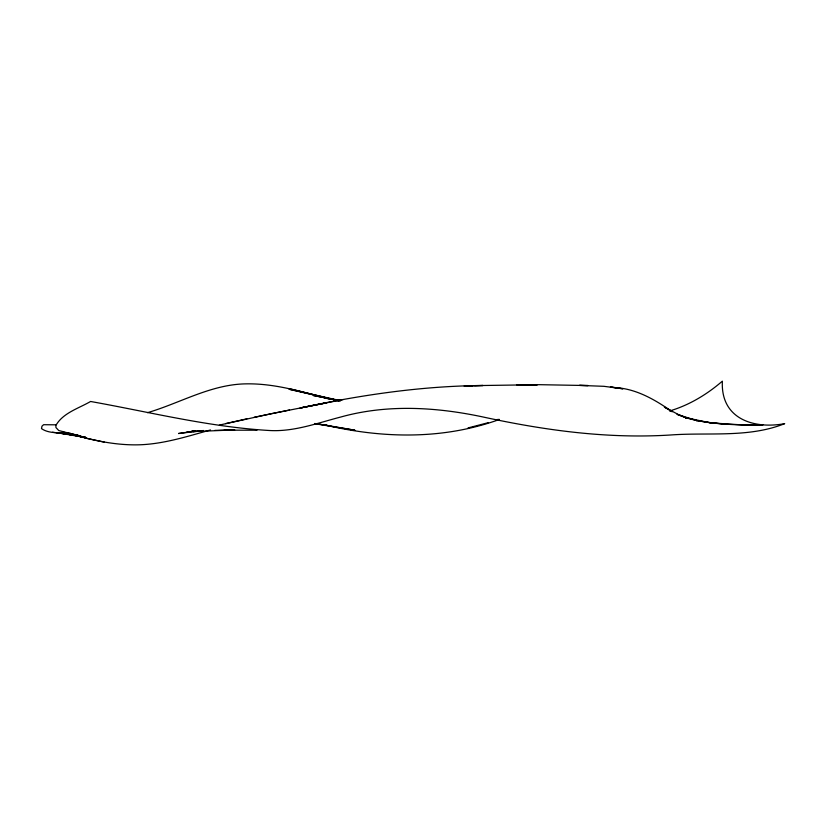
<?xml version="1.0" encoding="UTF-8"?>
<svg xmlns="http://www.w3.org/2000/svg" width="826" height="826" viewBox="0 0 826 826"><rect width="100%" height="100%" fill="white"/><g stroke="black" fill="none" stroke-linecap="round" stroke-linejoin="round"><path stroke-width="1.24" d="M669.525 410.997C689.132 405.225 706.963 394.456 722.368 381.147C720.478 419.04 753.89 429.334 784.69 423.655C748.501 438.1 708.842 432.194 670.857 434.972C607.317 439.04 544.066 430.263 482.116 416.789C435.725 407.011 387.022 404.141 340.911 416.985C317.628 422.984 294.51 431.771 270.061 430.542C209.432 427.104 150.177 412.122 90.581 401.477C78.728 408.385 63.013 412.845 55.889 425.431L55.941 427.538L58.749 430.522L68.145 432.969M147.544 412.67C180.295 403.036 210.94 384.358 245.921 383.863C274.779 383.305 302.626 391.834 330.163 399.371M314.541 423.666L354.932 430.222L326.404 425.307C383.429 438.534 443.118 439.649 498.78 419.701M468.032 427.93L488.083 422.726M210.496 429.954C185.313 436.985 159.924 445.245 133.461 444.853C110.653 444.595 88.289 439.267 66.545 432.772L80.958 436.686L62.766 432.029M219.355 425.08L271.196 413.723L326.889 402.758L300.23 407.982C360.312 395.086 421.456 385.938 483.014 385.505L464.15 386.093L472.689 385.701M225.591 423.614L246.86 418.834M289.544 410.006L254.14 417.285M195.401 430.738L186.738 432.401L195.277 430.666M300.23 407.982L343.172 399.557M186.738 432.401L195.525 430.697M189.484 431.853L178.54 433.516L203.454 430.532L192.675 431.616L234.749 429.912L214.832 430.398M497.035 419.567L499.296 419.381M588.133 385.535L579.47 385.391L603.982 386.32L622.887 388.798L610.414 387.012L617.228 387.817L616.557 387.673C637.383 389.294 655.545 400.094 672.261 411.73L664.352 407.073L678.445 414.59L686.736 418.07L677.041 414.332L697.02 420.671L685.435 417.667L710.35 422.809L696.648 420.537C718.558 424.409 740.86 425.545 763.079 424.781M474.62 385.628L539.337 384.679L587.709 385.556M762.429 424.791L743.452 424.977L710.143 422.829L726.353 424.244M224.187 430.17L257 430.212M56.127 424.822L43.602 424.709L41.961 426.195L41.507 428.632C49.002 433.856 59.224 432.39 67.969 433.165M516.653 384.833L537.117 385.092M52.523 432.246L76.395 435.436L56.839 432.679L86.286 437.646M314.551 423.583L327.044 425.328L314.634 423.501M82.652 436.789L61.434 432.958L86.141 437.646L65.843 433.123L86.307 437.739M340.519 400.755L313.405 395.52L339.651 400.641M84.5 437.863L104.262 442.116M340.467 400.672L289.028 389.222L339.166 400.93L290.928 389.108M80.225 436.045L69.332 433.175L85.832 437.635M76.56 434.868L80.05 435.891M82.383 436.562L85.873 437.584"/></g></svg>
